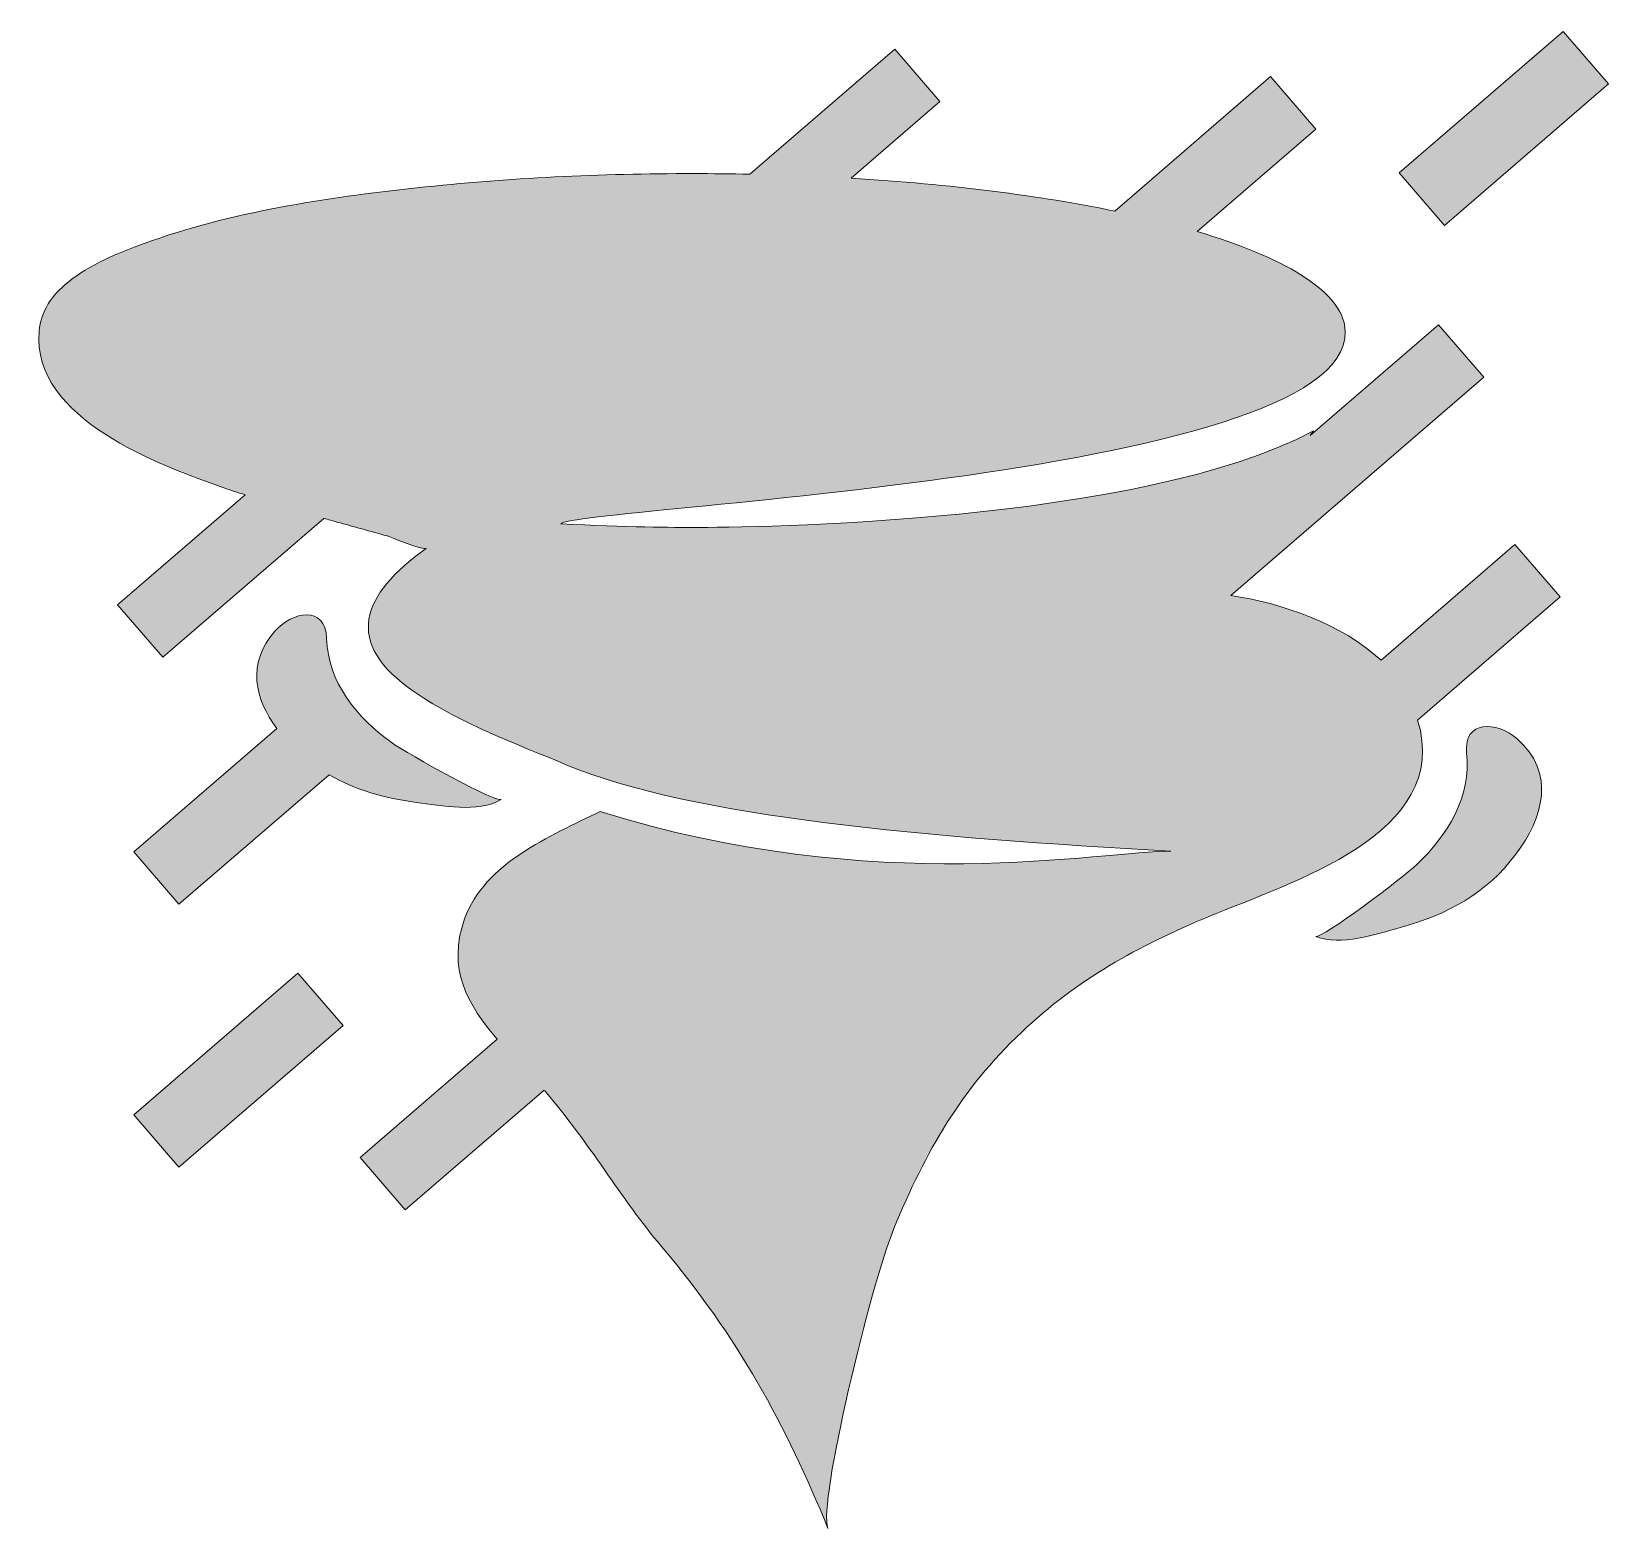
# Model space of a CAD drawing. Header units: inches. Extents: x 0 to 102, y 0 to 97.
import ezdxf

# ---------------------------------------------------------------- set-up
doc = ezdxf.new("R2010")
doc.units = ezdxf.units.IN
doc.header["$MEASUREMENT"] = 0
doc.layers.add('Layer 1', color=7, linetype='Continuous')

msp = doc.modelspace()

# ---------------------------------------------------------------- hatches: boundary and pattern name
at = {"layer": 'Layer 1', "true_color": 0xa1bad3}
h = msp.add_hatch(color=9, dxfattribs=at)
h.dxf.hatch_style = 2
h.paths.add_polyline_path([(101.6, 93.53), (98.67, 96.92), (88.06, 87.76), (90.99, 84.36)])
h = msp.add_hatch(color=9, dxfattribs=at)
h.dxf.hatch_style = 2
edge = h.paths.add_edge_path()
edge.add_spline(control_points=[(86.88, 56.21), (84.4, 58.55), (80.41, 59.93), (77.15, 60.4), (77.15, 60.4), (93.53, 74.54), (93.53, 74.54), (93.53, 74.54), (90.6, 77.93), (90.6, 77.93), (90.6, 77.93), (82.29, 70.76), (82.29, 70.76), (82.36, 70.86), (82.43, 70.96), (82.5, 71.06), (71.27, 65.04), (45.97, 64.81), (42.36, 64.81), (41.24, 64.81), (38.01, 64.83), (33.78, 65.04), (34.4, 66.12), (86.42, 68.04), (84.51, 77.94), (84.08, 80.19), (80.61, 82.29), (74.97, 83.97), (74.97, 83.97), (82.66, 90.6), (82.66, 90.6), (82.66, 90.6), (79.73, 94), (79.73, 94), (79.73, 94), (69.65, 85.29), (69.65, 85.29), (64.82, 86.29), (59.03, 87.03), (52.58, 87.42), (52.58, 87.42), (58.33, 92.38), (58.33, 92.38), (58.33, 92.38), (55.4, 95.77), (55.4, 95.77), (55.4, 95.77), (46.02, 87.68), (46.02, 87.68), (44.82, 87.71), (43.6, 87.72), (42.36, 87.72), (36.39, 87.72), (30.41, 87.44), (24.47, 86.8), (18.54, 86.15), (12.46, 85.25), (6.83, 83.2), (5.11, 82.58), (3.31, 81.84), (1.87, 80.67), (0.85, 79.84), (0.14, 78.85), (0.02, 77.5), (-0.47, 71.86), (7.87, 68.82), (11.97, 67.38), (12.42, 67.22), (12.88, 67.07), (13.35, 66.92), (13.35, 66.92), (5.1, 59.8), (5.1, 59.8), (5.1, 59.8), (8.03, 56.41), (8.03, 56.41), (8.03, 56.41), (18.45, 65.4), (18.45, 65.4), (18.73, 65.32), (19.02, 65.24), (19.3, 65.16), (20.38, 64.86), (21.46, 64.57), (22.54, 64.26), (22.84, 64.17), (24.87, 63.31), (25.07, 63.45), (20.9, 60.46), (19.62, 57.36), (24.34, 54.14), (27.38, 52.07), (30.84, 50.83), (34.18, 49.43), (42.3, 46.04), (57.73, 44.7), (73.28, 43.86), (69.04, 43.87), (54.05, 40.81), (36.34, 46.43), (33.05, 44.78), (28.89, 43.12), (27.56, 39.46), (26.4, 36.28), (27.78, 33.87), (29.66, 31.68), (29.66, 31.68), (20.79, 24.02), (20.79, 24.02), (20.79, 24.02), (23.72, 20.63), (23.72, 20.63), (23.72, 20.63), (32.7, 28.38), (32.7, 28.38), (32.75, 28.33), (32.8, 28.28), (32.84, 28.22), (35.55, 25.09), (37.71, 21.33), (40.3, 18.26), (45.23, 12.43), (48.37, 6.69), (51.08, 0), (50.41, 1.64), (53.89, 15.87), (55.35, 19.42), (57.41, 24.42), (59.68, 28.4), (63.62, 32.14), (67.22, 35.56), (71.14, 37.7), (75.7, 39.61), (81.03, 41.84), (91.51, 44.93), (89.25, 52.34), (89.25, 52.34), (98.48, 60.31), (98.48, 60.31), (98.48, 60.31), (95.55, 63.7), (95.55, 63.7), (95.55, 63.7), (86.88, 56.21), (86.88, 56.21)], knot_values=[0, 0, 0, 0, 1, 1, 1, 2, 2, 2, 3, 3, 3, 4, 4, 4, 5, 5, 5, 6, 6, 6, 7, 7, 7, 8, 8, 8, 9, 9, 9, 10, 10, 10, 11, 11, 11, 12, 12, 12, 13, 13, 13, 14, 14, 14, 15, 15, 15, 16, 16, 16, 17, 17, 17, 18, 18, 18, 19, 19, 19, 20, 20, 20, 21, 21, 21, 22, 22, 22, 23, 23, 23, 24, 24, 24, 25, 25, 25, 26, 26, 26, 27, 27, 27, 28, 28, 28, 29, 29, 29, 30, 30, 30, 31, 31, 31, 32, 32, 32, 33, 33, 33, 34, 34, 34, 35, 35, 35, 36, 36, 36, 37, 37, 37, 38, 38, 38, 39, 39, 39, 40, 40, 40, 41, 41, 41, 42, 42, 42, 43, 43, 43, 44, 44, 44, 45, 45, 45, 46, 46, 46, 47, 47, 47, 48, 48, 48, 48], degree=3, periodic=1)
h = msp.add_hatch(color=9, dxfattribs=at)
h.dxf.hatch_style = 2
edge = h.paths.add_edge_path()
edge.add_spline(control_points=[(9.07, 40.41), (9.07, 40.41), (18.8, 48.8), (18.8, 48.8), (20.48, 47.82), (22.36, 47.28), (24.43, 47.01), (26.08, 46.79), (28.41, 46.33), (29.93, 47.19), (29.56, 46.99), (23.95, 50.09), (22.81, 50.9), (20.58, 52.5), (18.72, 54.77), (18.63, 57.63), (18.55, 59.78), (16.41, 59.38), (15.28, 58.09), (13.43, 55.98), (13.99, 53.7), (15.41, 51.8), (15.41, 51.8), (6.14, 43.8), (6.14, 43.8), (6.14, 43.8), (9.07, 40.41), (9.07, 40.41)], knot_values=[0, 0, 0, 0, 1, 1, 1, 2, 2, 2, 3, 3, 3, 4, 4, 4, 5, 5, 5, 6, 6, 6, 7, 7, 7, 8, 8, 8, 9, 9, 9, 9], degree=3, periodic=1)
h = msp.add_hatch(color=9, dxfattribs=at)
h.dxf.hatch_style = 2
edge = h.paths.add_edge_path()
edge.add_spline(control_points=[(95.67, 51.14), (94.38, 52.26), (92.2, 52.36), (92.42, 50.22), (92.72, 47.38), (91.19, 44.87), (89.2, 42.99), (88.18, 42.03), (83.05, 38.18), (82.66, 38.33), (84.29, 37.69), (86.53, 38.47), (88.14, 38.91), (91.18, 39.74), (93.71, 41.12), (95.61, 43.66), (97.36, 45.99), (98.23, 48.92), (95.67, 51.14)], knot_values=[0, 0, 0, 0, 1, 1, 1, 2, 2, 2, 3, 3, 3, 4, 4, 4, 5, 5, 5, 6, 6, 6, 6], degree=3, periodic=1)
h = msp.add_hatch(color=9, dxfattribs=at)
h.dxf.hatch_style = 2
h.paths.add_polyline_path([(6.14, 26.79), (9.07, 23.39), (19.69, 32.56), (16.76, 35.95)])

# ---------------------------------------------------------------- linework, layer by layer
at = {"layer": 'Layer 1', "lineweight": 0}
for points in [[(101.6, 93.53), (98.67, 96.92), (88.06, 87.76), (90.99, 84.36), (101.6, 93.53)], [(6.14, 26.79), (9.07, 23.39), (19.69, 32.56), (16.76, 35.95), (6.14, 26.79)]]:
    msp.add_lwpolyline(points, dxfattribs=at)
for points, knots in [([(86.88, 56.21), (84.4, 58.55), (80.41, 59.93), (77.15, 60.4), (77.15, 60.4), (93.53, 74.54), (93.53, 74.54), (93.53, 74.54), (90.6, 77.93), (90.6, 77.93), (90.6, 77.93), (82.29, 70.76), (82.29, 70.76), (82.36, 70.86), (82.43, 70.96), (82.5, 71.06), (71.27, 65.04), (45.97, 64.81), (42.36, 64.81), (41.24, 64.81), (38.01, 64.83), (33.78, 65.04), (34.4, 66.12), (86.42, 68.04), (84.51, 77.94), (84.08, 80.19), (80.61, 82.29), (74.97, 83.97), (74.97, 83.97), (82.66, 90.6), (82.66, 90.6), (82.66, 90.6), (79.73, 94), (79.73, 94), (79.73, 94), (69.65, 85.29), (69.65, 85.29), (64.82, 86.29), (59.03, 87.03), (52.58, 87.42), (52.58, 87.42), (58.33, 92.38), (58.33, 92.38), (58.33, 92.38), (55.4, 95.77), (55.4, 95.77), (55.4, 95.77), (46.02, 87.68), (46.02, 87.68), (44.82, 87.71), (43.6, 87.72), (42.36, 87.72), (36.39, 87.72), (30.41, 87.44), (24.47, 86.8), (18.54, 86.15), (12.46, 85.25), (6.83, 83.2), (5.11, 82.58), (3.31, 81.84), (1.87, 80.67), (0.85, 79.84), (0.14, 78.85), (0.02, 77.5), (-0.47, 71.86), (7.87, 68.82), (11.97, 67.38), (12.42, 67.22), (12.88, 67.07), (13.35, 66.92), (13.35, 66.92), (5.1, 59.8), (5.1, 59.8), (5.1, 59.8), (8.03, 56.41), (8.03, 56.41), (8.03, 56.41), (18.45, 65.4), (18.45, 65.4), (18.73, 65.32), (19.02, 65.24), (19.3, 65.16), (20.38, 64.86), (21.46, 64.57), (22.54, 64.26), (22.84, 64.17), (24.87, 63.31), (25.07, 63.45), (20.9, 60.46), (19.62, 57.36), (24.34, 54.14), (27.38, 52.07), (30.84, 50.83), (34.18, 49.43), (42.3, 46.04), (57.73, 44.7), (73.28, 43.86), (69.04, 43.87), (54.05, 40.81), (36.34, 46.43), (33.05, 44.78), (28.89, 43.12), (27.56, 39.46), (26.4, 36.28), (27.78, 33.87), (29.66, 31.68), (29.66, 31.68), (20.79, 24.02), (20.79, 24.02), (20.79, 24.02), (23.72, 20.63), (23.72, 20.63), (23.72, 20.63), (32.7, 28.38), (32.7, 28.38), (32.75, 28.33), (32.8, 28.28), (32.84, 28.22), (35.55, 25.09), (37.71, 21.33), (40.3, 18.26), (45.23, 12.43), (48.37, 6.69), (51.08, 0), (50.41, 1.64), (53.89, 15.87), (55.35, 19.42), (57.41, 24.42), (59.68, 28.4), (63.62, 32.14), (67.22, 35.56), (71.14, 37.7), (75.7, 39.61), (81.03, 41.84), (91.51, 44.93), (89.25, 52.34), (89.25, 52.34), (98.48, 60.31), (98.48, 60.31), (98.48, 60.31), (95.55, 63.7), (95.55, 63.7), (95.55, 63.7), (86.88, 56.21), (86.88, 56.21)], [0, 0, 0, 0, 1, 1, 1, 2, 2, 2, 3, 3, 3, 4, 4, 4, 5, 5, 5, 6, 6, 6, 7, 7, 7, 8, 8, 8, 9, 9, 9, 10, 10, 10, 11, 11, 11, 12, 12, 12, 13, 13, 13, 14, 14, 14, 15, 15, 15, 16, 16, 16, 17, 17, 17, 18, 18, 18, 19, 19, 19, 20, 20, 20, 21, 21, 21, 22, 22, 22, 23, 23, 23, 24, 24, 24, 25, 25, 25, 26, 26, 26, 27, 27, 27, 28, 28, 28, 29, 29, 29, 30, 30, 30, 31, 31, 31, 32, 32, 32, 33, 33, 33, 34, 34, 34, 35, 35, 35, 36, 36, 36, 37, 37, 37, 38, 38, 38, 39, 39, 39, 40, 40, 40, 41, 41, 41, 42, 42, 42, 43, 43, 43, 44, 44, 44, 45, 45, 45, 46, 46, 46, 47, 47, 47, 48, 48, 48, 48]), ([(9.07, 40.41), (9.07, 40.41), (18.8, 48.8), (18.8, 48.8), (20.48, 47.82), (22.36, 47.28), (24.43, 47.01), (26.08, 46.79), (28.41, 46.33), (29.93, 47.19), (29.56, 46.99), (23.95, 50.09), (22.81, 50.9), (20.58, 52.5), (18.72, 54.77), (18.63, 57.63), (18.55, 59.78), (16.41, 59.38), (15.28, 58.09), (13.43, 55.98), (13.99, 53.7), (15.41, 51.8), (15.41, 51.8), (6.14, 43.8), (6.14, 43.8), (6.14, 43.8), (9.07, 40.41), (9.07, 40.41)], [0, 0, 0, 0, 1, 1, 1, 2, 2, 2, 3, 3, 3, 4, 4, 4, 5, 5, 5, 6, 6, 6, 7, 7, 7, 8, 8, 8, 9, 9, 9, 9]), ([(95.67, 51.14), (94.38, 52.26), (92.2, 52.36), (92.42, 50.22), (92.72, 47.38), (91.19, 44.87), (89.2, 42.99), (88.18, 42.03), (83.05, 38.18), (82.66, 38.33), (84.29, 37.69), (86.53, 38.47), (88.14, 38.91), (91.18, 39.74), (93.71, 41.12), (95.61, 43.66), (97.36, 45.99), (98.23, 48.92), (95.67, 51.14)], [0, 0, 0, 0, 1, 1, 1, 2, 2, 2, 3, 3, 3, 4, 4, 4, 5, 5, 5, 6, 6, 6, 6])]:
    msp.add_open_spline(points, degree=3, knots=knots, dxfattribs=at)

doc.saveas('drawing.dxf')
